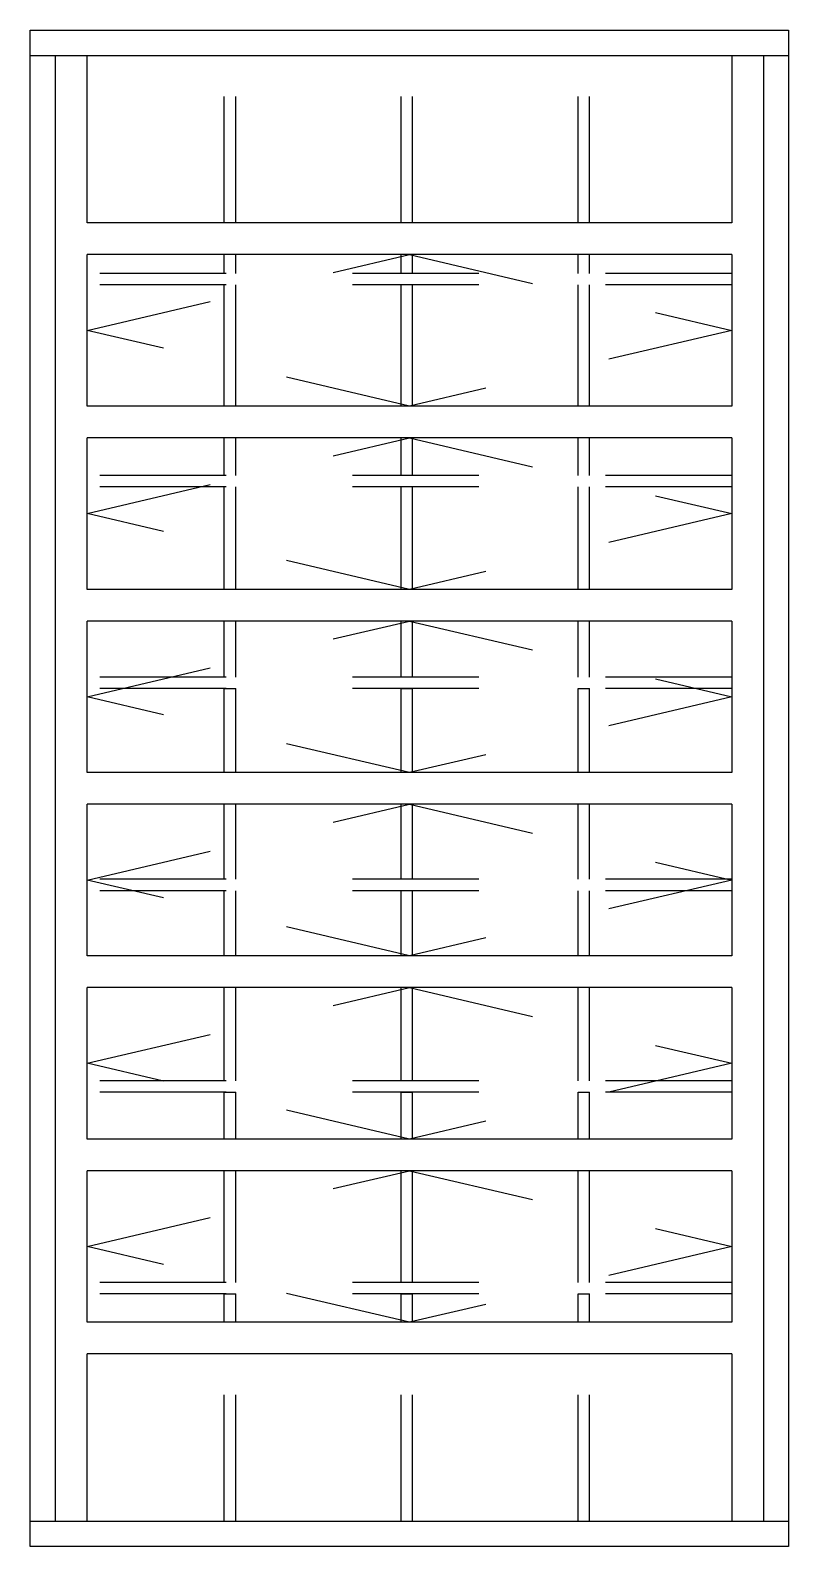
# Model space of a CAD drawing. Header units: millimetres. Extents: x 339.9 to 340.5, y 1319.74 to 1320.94.
import ezdxf

# ---------------------------------------------------------------- set-up
doc = ezdxf.new("R2010")
doc.units = ezdxf.units.MM
doc.header["$LTSCALE"] = 0.5
doc.linetypes.add('HIDDEN2', pattern=[0.1875, 0.125, -0.0625])
doc.layers.add('Gravia_Janelas', color=1, linetype='Continuous')
doc.layers.add('Gravia_Janelas_hidden2', color=1, linetype='HIDDEN2')

msp = doc.modelspace()

# ---------------------------------------------------------------- linework, layer by layer
at = {"layer": 'Gravia_Janelas', "color": 2, "linetype": 'Continuous'}
for p, q in [((339.9029, 1319.7356), (339.9029, 1320.9356)), ((339.9029, 1320.9356), (340.5029, 1320.9356)), ((340.5029, 1320.9356), (340.5029, 1319.7356)), ((340.5029, 1319.7356), (339.9029, 1319.7356))]:
    msp.add_line(p, q, dxfattribs=at)
at = {"layer": 'Gravia_Janelas', "linetype": 'Continuous'}
for p, q in [((339.9029, 1320.9156), (340.5029, 1320.9156)), ((339.9229, 1319.7556), (339.9229, 1320.9156)), ((339.9479, 1320.7831), (339.9479, 1320.9156)), ((340.4579, 1320.9156), (340.4579, 1320.7831)), ((340.4829, 1320.9156), (340.4829, 1319.7556)), ((340.4579, 1320.7831), (339.9479, 1320.7831)), ((340.4579, 1320.7581), (339.9479, 1320.7581)), ((339.9479, 1320.6381), (339.9479, 1320.7581)), ((340.4579, 1320.7581), (340.4579, 1320.6381)), ((340.4579, 1320.6381), (339.9479, 1320.6381)), ((340.4579, 1320.6131), (339.9479, 1320.6131)), ((339.9479, 1320.4931), (339.9479, 1320.6131)), ((340.4579, 1320.6131), (340.4579, 1320.4931)), ((340.4579, 1320.4931), (339.9479, 1320.4931)), ((340.4579, 1320.4681), (339.9479, 1320.4681)), ((339.9479, 1320.3481), (339.9479, 1320.4681)), ((340.4579, 1320.4681), (340.4579, 1320.3481)), ((340.4579, 1320.3481), (339.9479, 1320.3481)), ((340.4579, 1320.3231), (339.9479, 1320.3231)), ((339.9479, 1320.2031), (339.9479, 1320.3231)), ((340.4579, 1320.3231), (340.4579, 1320.2031)), ((340.4579, 1320.2031), (339.9479, 1320.2031)), ((340.4579, 1320.1781), (339.9479, 1320.1781)), ((339.9479, 1320.0581), (339.9479, 1320.1781)), ((340.4579, 1320.1781), (340.4579, 1320.0581)), ((340.4579, 1320.0581), (339.9479, 1320.0581)), ((340.4579, 1320.0331), (339.9479, 1320.0331)), ((339.9479, 1319.9131), (339.9479, 1320.0331)), ((340.4579, 1320.0331), (340.4579, 1319.9131)), ((340.4579, 1319.9131), (339.9479, 1319.9131)), ((339.9479, 1319.7556), (339.9479, 1319.8881)), ((340.4579, 1319.8881), (339.9479, 1319.8881)), ((340.4579, 1319.8881), (340.4579, 1319.7556)), ((340.5029, 1319.7556), (339.9029, 1319.7556))]:
    msp.add_line(p, q, dxfattribs=at)
at = {"layer": 'Gravia_Janelas', "linetype": 'HIDDEN2', "ltscale": 0.5}
for p, q in [((340.0564, 1320.7831), (340.0564, 1320.9156)), ((340.0654, 1320.7831), (340.0654, 1320.9156)), ((340.1964, 1320.7831), (340.1964, 1320.9156)), ((340.2054, 1320.7831), (340.2054, 1320.9156)), ((340.3364, 1320.7831), (340.3364, 1320.9156)), ((340.3454, 1320.7831), (340.3454, 1320.9156)), ((340.0564, 1320.7432), (340.0564, 1320.7581)), ((340.0654, 1320.7432), (340.0654, 1320.7581)), ((340.1964, 1320.7432), (340.1964, 1320.7581)), ((340.2054, 1320.7432), (340.2054, 1320.7581)), ((340.3364, 1320.7432), (340.3364, 1320.7581)), ((340.3454, 1320.7432), (340.3454, 1320.7581)), ((340.4579, 1320.7432), (339.9479, 1320.7432)), ((340.4579, 1320.7342), (339.9479, 1320.7342)), ((340.0564, 1320.6381), (340.0564, 1320.7342)), ((340.0654, 1320.6381), (340.0654, 1320.7342)), ((340.1964, 1320.6381), (340.1964, 1320.7342)), ((340.2054, 1320.6381), (340.2054, 1320.7342)), ((340.3364, 1320.6381), (340.3364, 1320.7342)), ((340.3454, 1320.6381), (340.3454, 1320.7342)), ((340.0564, 1320.5832), (340.0564, 1320.6131)), ((340.0654, 1320.5832), (340.0654, 1320.6131)), ((340.1964, 1320.5832), (340.1964, 1320.6131)), ((340.2054, 1320.5832), (340.2054, 1320.6131)), ((340.3364, 1320.5832), (340.3364, 1320.6131)), ((340.3454, 1320.5832), (340.3454, 1320.6131)), ((340.4579, 1320.5832), (339.9479, 1320.5832)), ((340.4579, 1320.5742), (339.9479, 1320.5742)), ((340.0564, 1320.4931), (340.0564, 1320.5742)), ((340.0654, 1320.4931), (340.0654, 1320.5742)), ((340.1964, 1320.4931), (340.1964, 1320.5742)), ((340.2054, 1320.4931), (340.2054, 1320.5742)), ((340.3364, 1320.4931), (340.3364, 1320.5742)), ((340.3454, 1320.4931), (340.3454, 1320.5742)), ((340.0564, 1320.4237), (340.0564, 1320.4681)), ((340.0654, 1320.4237), (340.0654, 1320.4681)), ((340.1964, 1320.4237), (340.1964, 1320.4681)), ((340.2054, 1320.4237), (340.2054, 1320.4681)), ((340.3364, 1320.4237), (340.3364, 1320.4681)), ((340.3454, 1320.4237), (340.3454, 1320.4681)), ((340.4579, 1320.4237), (339.9479, 1320.4237)), ((340.4579, 1320.4147), (339.9479, 1320.4147)), ((340.0564, 1320.4147), (340.0654, 1320.4147)), ((340.0564, 1320.3481), (340.0564, 1320.4147)), ((340.0654, 1320.3481), (340.0654, 1320.4147)), ((340.1964, 1320.4147), (340.2054, 1320.4147)), ((340.1964, 1320.3481), (340.1964, 1320.4147)), ((340.2054, 1320.3481), (340.2054, 1320.4147)), ((340.3364, 1320.4147), (340.3454, 1320.4147)), ((340.3364, 1320.3481), (340.3364, 1320.4147)), ((340.3454, 1320.3481), (340.3454, 1320.4147)), ((340.0564, 1320.2637), (340.0564, 1320.3231)), ((340.0654, 1320.2637), (340.0654, 1320.3231)), ((340.1964, 1320.2637), (340.1964, 1320.3231)), ((340.2054, 1320.2637), (340.2054, 1320.3231)), ((340.3364, 1320.2637), (340.3364, 1320.3231)), ((340.3454, 1320.2637), (340.3454, 1320.3231)), ((340.4579, 1320.2637), (339.9479, 1320.2637)), ((340.4579, 1320.2547), (339.9479, 1320.2547)), ((340.0564, 1320.2031), (340.0564, 1320.2547)), ((340.0654, 1320.2031), (340.0654, 1320.2547)), ((340.1964, 1320.2031), (340.1964, 1320.2547)), ((340.2054, 1320.2031), (340.2054, 1320.2547)), ((340.3364, 1320.2031), (340.3364, 1320.2547)), ((340.3454, 1320.2031), (340.3454, 1320.2547)), ((340.0564, 1320.1042), (340.0564, 1320.1781)), ((340.0654, 1320.1042), (340.0654, 1320.1781)), ((340.1964, 1320.1042), (340.1964, 1320.1781)), ((340.2054, 1320.1042), (340.2054, 1320.1781)), ((340.3364, 1320.1042), (340.3364, 1320.1781)), ((340.3454, 1320.1042), (340.3454, 1320.1781)), ((340.4579, 1320.1042), (339.9479, 1320.1042)), ((340.4579, 1320.0952), (339.9479, 1320.0952)), ((340.0564, 1320.0581), (340.0564, 1320.0952)), ((340.0564, 1320.0952), (340.0654, 1320.0952)), ((340.0654, 1320.0581), (340.0654, 1320.0952)), ((340.1964, 1320.0581), (340.1964, 1320.0952)), ((340.1964, 1320.0952), (340.2054, 1320.0952)), ((340.2054, 1320.0581), (340.2054, 1320.0952)), ((340.3364, 1320.0581), (340.3364, 1320.0952)), ((340.3364, 1320.0952), (340.3454, 1320.0952)), ((340.3454, 1320.0581), (340.3454, 1320.0952)), ((340.0564, 1319.9447), (340.0564, 1320.0331)), ((340.0654, 1319.9447), (340.0654, 1320.0331)), ((340.1964, 1319.9447), (340.1964, 1320.0331)), ((340.2054, 1319.9447), (340.2054, 1320.0331)), ((340.3364, 1319.9447), (340.3364, 1320.0331)), ((340.3454, 1319.9447), (340.3454, 1320.0331)), ((340.4579, 1319.9447), (339.9479, 1319.9447)), ((340.4579, 1319.9357), (339.9479, 1319.9357)), ((340.0564, 1319.9131), (340.0564, 1319.9357)), ((340.0564, 1319.9357), (340.0654, 1319.9357)), ((340.0654, 1319.9131), (340.0654, 1319.9357)), ((340.1964, 1319.9131), (340.1964, 1319.9357)), ((340.1964, 1319.9357), (340.2054, 1319.9357)), ((340.2054, 1319.9131), (340.2054, 1319.9357)), ((340.3364, 1319.9131), (340.3364, 1319.9357)), ((340.3364, 1319.9357), (340.3454, 1319.9357)), ((340.3454, 1319.9131), (340.3454, 1319.9357)), ((340.0564, 1319.7556), (340.0564, 1319.8881)), ((340.0654, 1319.7556), (340.0654, 1319.8881)), ((340.1964, 1319.7556), (340.1964, 1319.8881)), ((340.2054, 1319.7556), (340.2054, 1319.8881)), ((340.3364, 1319.7556), (340.3364, 1319.8881)), ((340.3454, 1319.7556), (340.3454, 1319.8881)), ((340.0654, 1319.7556), (340.0564, 1319.7556)), ((340.2054, 1319.7556), (340.1964, 1319.7556)), ((340.3454, 1319.7556), (340.3364, 1319.7556))]:
    msp.add_line(p, q, dxfattribs=at)
at = {"layer": 'Gravia_Janelas_hidden2'}
for p, q in [((339.9479, 1320.6981), (340.2029, 1320.7581)), ((340.2029, 1320.7581), (340.4579, 1320.6981)), ((340.2029, 1320.6381), (339.9479, 1320.6981)), ((340.4579, 1320.6981), (340.2029, 1320.6381)), ((339.9479, 1320.5531), (340.2029, 1320.6131)), ((340.2029, 1320.6131), (340.4579, 1320.5531)), ((340.2029, 1320.4931), (339.9479, 1320.5531)), ((340.4579, 1320.5531), (340.2029, 1320.4931)), ((339.9479, 1320.4081), (340.2029, 1320.4681)), ((340.2029, 1320.4681), (340.4579, 1320.4081)), ((340.2029, 1320.3481), (339.9479, 1320.4081)), ((340.4579, 1320.4081), (340.2029, 1320.3481)), ((339.9479, 1320.2631), (340.2029, 1320.3231)), ((340.2029, 1320.3231), (340.4579, 1320.2631)), ((340.2029, 1320.2031), (339.9479, 1320.2631)), ((340.4579, 1320.2631), (340.2029, 1320.2031)), ((339.9479, 1320.1181), (340.2029, 1320.1781)), ((340.2029, 1320.1781), (340.4579, 1320.1181)), ((340.2029, 1320.0581), (339.9479, 1320.1181)), ((340.4579, 1320.1181), (340.2029, 1320.0581)), ((339.9479, 1319.9731), (340.2029, 1320.0331)), ((340.2029, 1320.0331), (340.4579, 1319.9731)), ((340.2029, 1319.9131), (339.9479, 1319.9731)), ((340.4579, 1319.9731), (340.2029, 1319.9131))]:
    msp.add_line(p, q, dxfattribs=at)

doc.saveas('drawing.dxf')
